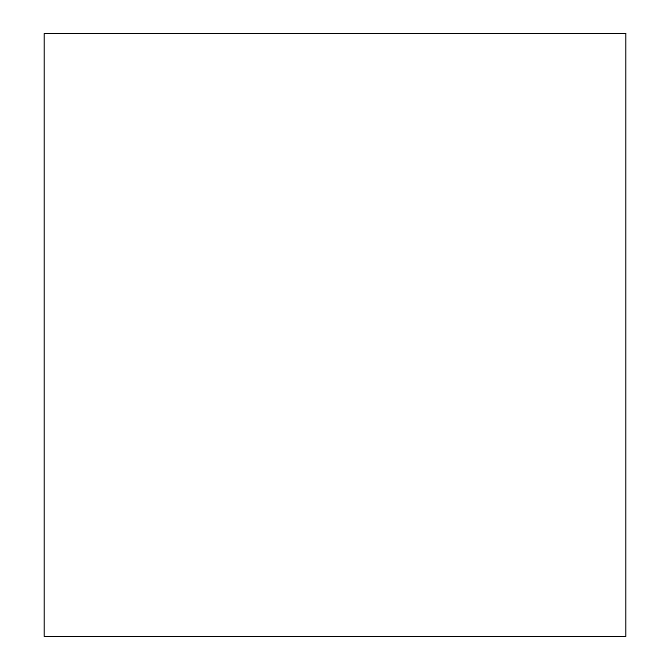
<?xml version="1.0" encoding="UTF-8"?>
<svg xmlns="http://www.w3.org/2000/svg" width="670" height="670" viewBox="0 0 670 670"><rect width="100%" height="100%" fill="white"/><g stroke="black" fill="none" stroke-linecap="round" stroke-linejoin="round"><path stroke-width="1" d="M625.73 33.5L44.27 33.5L44.27 636.5L625.73 636.5L625.73 33.5"/></g></svg>
